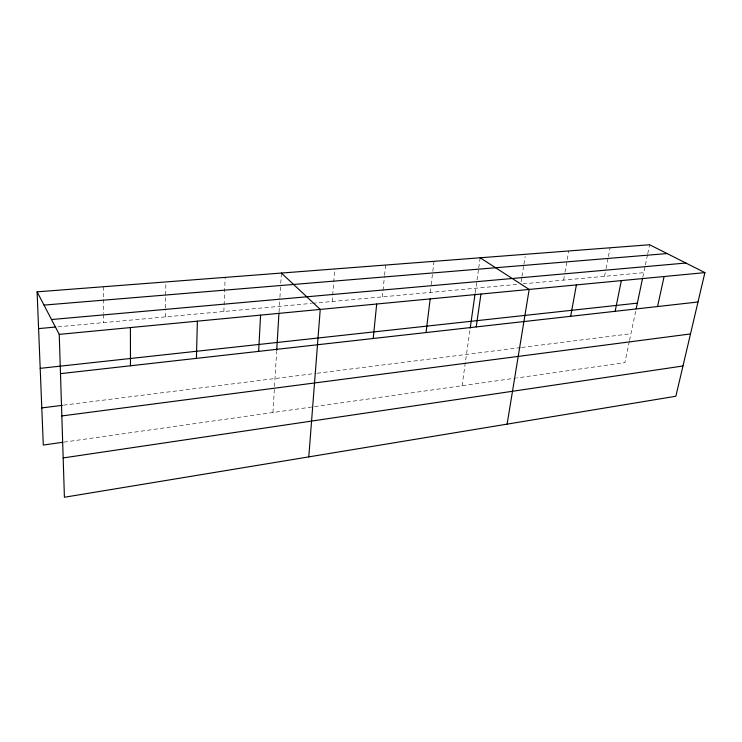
<?xml version="1.0" encoding="UTF-8"?>
<svg xmlns="http://www.w3.org/2000/svg" width="742" height="742" viewBox="0 0 742 742"><rect width="100%" height="100%" fill="white"/><g stroke="black" fill="none" stroke-linecap="round" stroke-linejoin="round"><path stroke-width="0.56" stroke-dasharray="3.71 2.78" d="M165.41 316.899L165.512 309.006M165.522 307.874L165.856 281.941M223.871 311.492L225.151 277.378M272.954 412.515L274.457 387.602M274.531 386.461L276.645 351.485M279.038 312.002L279.864 298.321M279.929 297.18L280.699 284.538M280.764 283.398L281.394 273.056M332.138 301.493L334.818 268.947M382.353 296.846L384.458 276.404M384.579 275.263L385.636 265.042M430.202 292.422L431.028 285.763M431.158 284.65L432.66 272.435M432.799 271.322L434.024 261.323M462.062 385.719L470.048 329.281M475.214 292.775L478.571 269.049M478.729 267.918L480.157 257.78M521.097 281.858L521.802 277.443M521.978 276.339L523.741 265.321M523.917 264.217L525.151 256.491M563.605 280.096L564.792 273.381M564.996 272.258L568.762 250.963M604.563 276.312L605.834 269.736M606.047 268.632L608.18 257.659M608.394 256.565L610.091 247.791M629.318 341.496L624.885 362.643L516.71 377.975M629.55 340.383L635.699 311.065M642.804 277.202L645.15 265.988M645.392 264.866L647.497 254.812M647.738 253.69L649.612 244.749M63.933 442.13L313.458 406.774M314.58 406.616L515.579 378.132M63.534 405.169L316.055 373.365M317.196 373.226L520.587 347.608M521.719 347.469L630.95 333.705M58.015 326.823L311.492 303.395M312.642 303.293L517.295 284.381M522.999 283.852L643.75 272.694M103.268 286.755L103.426 298.312M103.435 299.471L103.611 313.347M103.63 314.506L103.732 322.594"/><path stroke-width="1.11" d="M196.407 358.367L197.391 321.165M258.652 351.374L260.563 315.127M276.71 350.354L278.964 313.133M308.783 456.887L320.238 309.414L281.394 273.056M373.207 338.491L376.695 304.016M426.047 332.555L430.193 298.896M470.205 328.14L475.047 293.906M476.216 326.916L480.946 294.036M507.12 424.127L529.167 289.426L480.157 257.78M570.663 316.305L576.404 284.909M615.155 311.306L621.332 280.606M636.182 308.793L642.563 278.333M657.551 306.539L664.109 276.516M704.9 272.62L675.86 396.256L64.415 497.251L59.239 334.382L37.1 291.838L649.612 244.749L704.9 272.62L59.239 334.382M63.172 457.935L682.965 365.982M62.782 442.288L43.296 445.052L37.1 291.838M61.836 415.937L690.496 333.937M41.793 407.915L62.393 405.317M60.492 373.643L697.999 301.994M40.189 368.347L637.369 303.135M38.584 328.613L55.733 327.027M51.513 319.533L685.886 263.03M44.001 305.092L667.104 253.569M130.406 327.574L130.471 365.778"/></g></svg>
